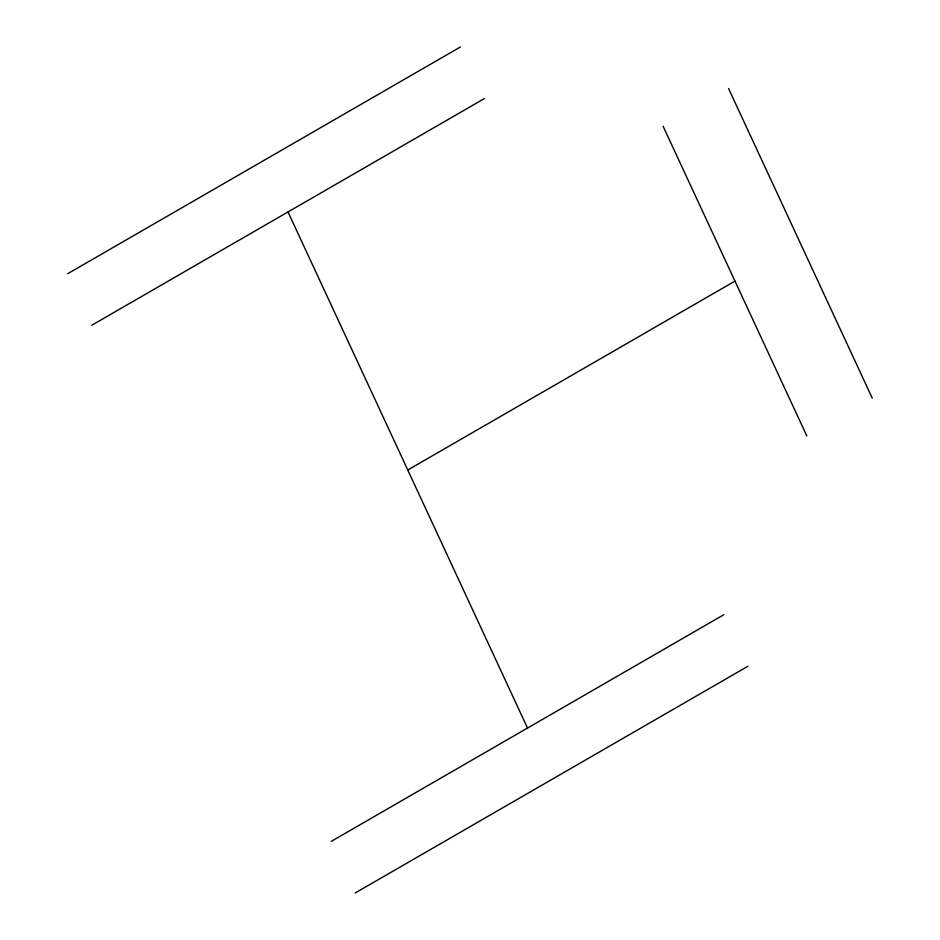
<?xml version="1.0" encoding="UTF-8"?>
<svg xmlns="http://www.w3.org/2000/svg" width="940" height="940" viewBox="0 0 940 940"><rect width="100%" height="100%" fill="white"/><g stroke="black" fill="none" stroke-linecap="round" stroke-linejoin="round"><path stroke-width="1.41" d="M67.739 273.681L460.377 47M91.697 325.299L484.323 98.606M407.772 470L734.962 281.095M331.209 841.394L723.847 614.701M355.167 893L747.805 666.319M728.547 88.489L872.261 398.149M663.111 126.266L806.826 435.925M288.004 211.947L527.528 728.053"/></g></svg>
